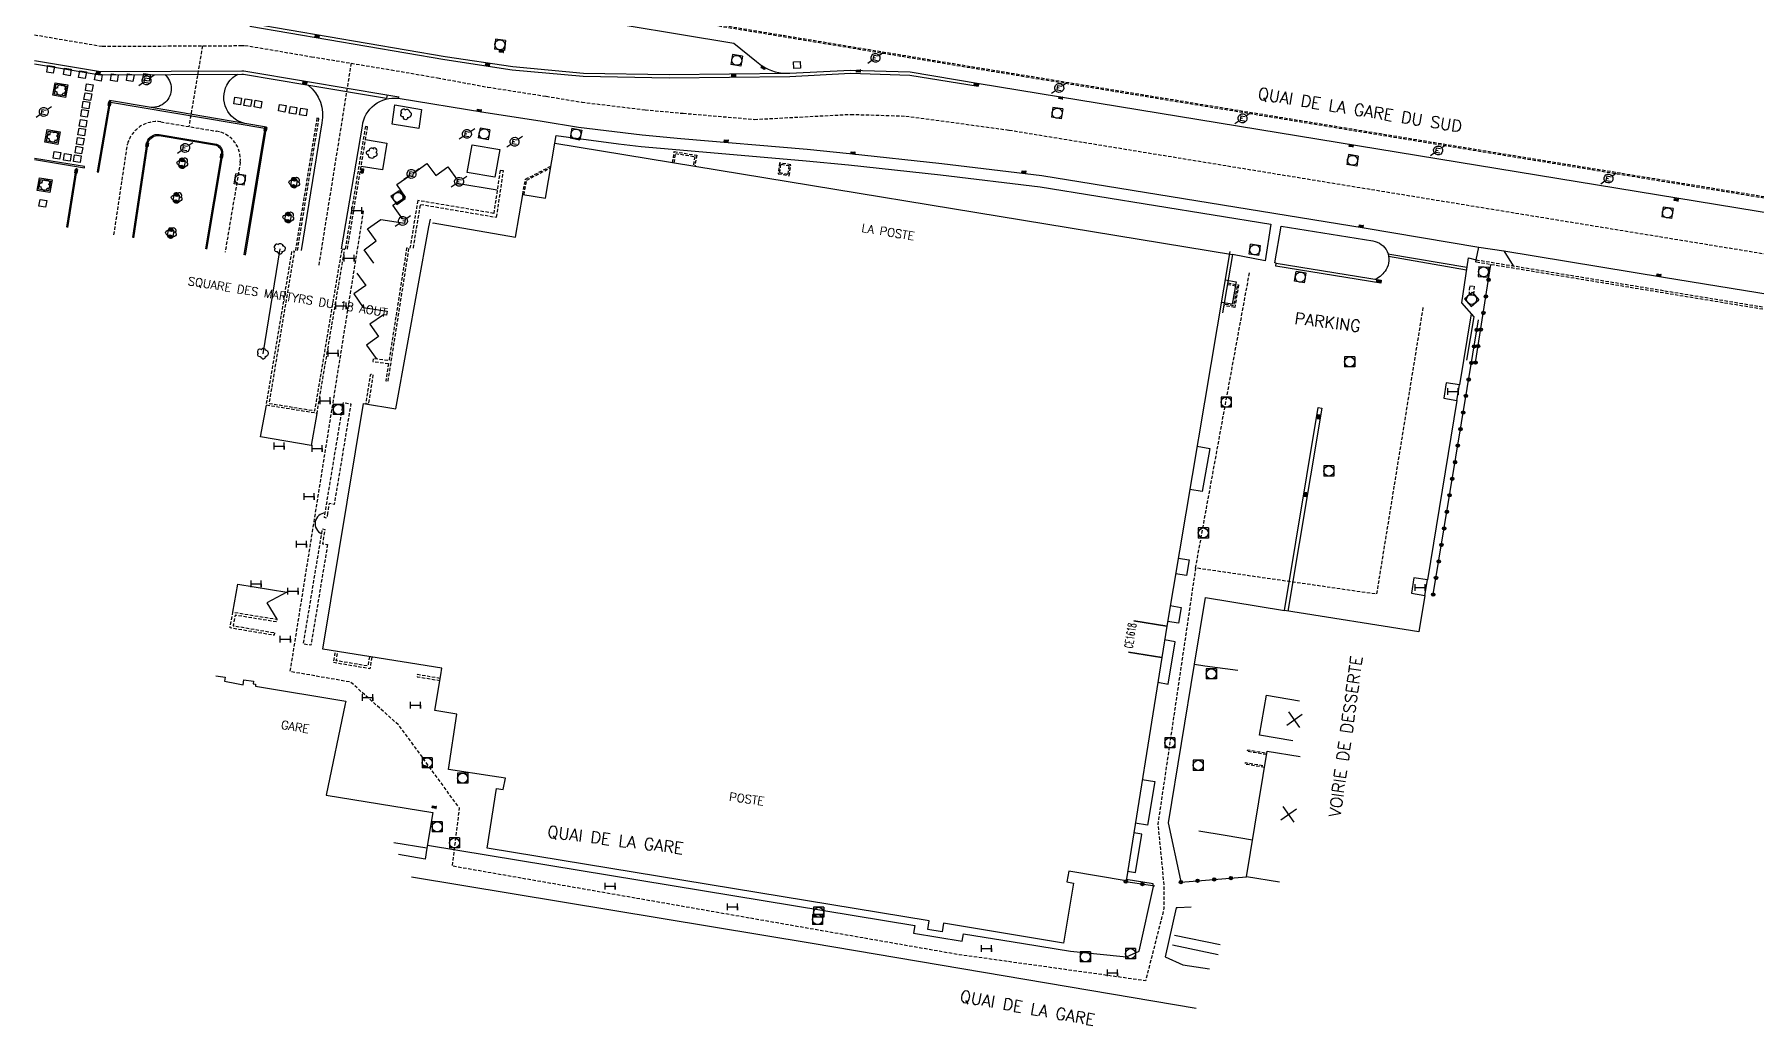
# Model space of a CAD drawing. Header units: millimetres. Extents: x 154999 to 156001, y 121000 to 122001.
# Drawn here: x 155000 to 155256.5, y 121490 to 121637.8 of the extents above; entities that cross this region are included whole.
import ezdxf
from ezdxf.enums import TextEntityAlignment as Align

# ---------------------------------------------------------------- set-up
doc = ezdxf.new("R2010")
doc.units = ezdxf.units.MM
doc.linetypes.add('DASHED', pattern=[0.75, 0.5, -0.25])
doc.layers.get('0').update_dxf_attribs({"linetype": 'CONTINUOUS'})
for name, color, linetype in [('W0001', 6, 'DASHED'), ('W0008', 7, 'CONTINUOUS'), ('W0017', 7, 'CONTINUOUS'), ('W0100', 7, 'CONTINUOUS'), ('W0112', 1, 'DASHED'), ('W0300', 7, 'CONTINUOUS'), ('W0302', 3, 'CONTINUOUS'), ('W0322', 7, 'CONTINUOUS'), ('W0334', 7, 'CONTINUOUS'), ('W0400', 7, 'CONTINUOUS'), ('W0420', 7, 'CONTINUOUS'), ('W0471', 7, 'CONTINUOUS'), ('W0700', 7, 'CONTINUOUS'), ('W0984', 7, 'CONTINUOUS'), ('W0989', 7, 'CONTINUOUS'), ('W0991', 7, 'CONTINUOUS'), ('W1474', 7, 'CONTINUOUS')]:
    doc.layers.add(name, color=color, linetype=linetype)
doc.styles.get("Standard").update_dxf_attribs({"font": 'romans.shx', "width": 0.85})

# ---------------------------------------------------------------- blocks, each defined once
blk = doc.blocks.new('T420')
for p, q in [((0.75, 0.75), (-0.75, 0.75)), ((-0.75, 0.75), (-0.75, -0.75)), ((0.75, 0.75), (0.75, -0.75)), ((0.75, -0.75), (-0.75, -0.75))]:
    blk.add_line(p, q)
blk.add_ellipse((0, 0), major_axis=(-0.53, 0.53), ratio=1, start_param=3.926991, end_param=10.210176)
blk = doc.blocks.new('T300')
for p, q in [((-0.8, 0.51), (-0.86, 0.34)), ((-0.86, 0.34), (-0.86, 0.17)), ((-0.86, 0.17), (-0.74, 0.06)), ((-0.69, 0.63), (-0.8, 0.51)), ((-0.8, -0.06), (-0.74, 0.06)), ((-0.74, 0.06), (-0.69, 0.11)), ((-0.57, 0.69), (-0.69, 0.63)), ((-0.46, 0.69), (-0.57, 0.69)), ((-0.29, 0.63), (-0.46, 0.69)), ((-0.29, 0.63), (-0.17, 0.74)), ((-0.23, 0.57), (-0.29, 0.63)), ((-0.17, 0.74), (-0.06, 0.8)), ((-0.06, 0.8), (0.06, 0.8)), ((0.06, 0.8), (0.23, 0.74)), ((0.23, 0.74), (0.34, 0.63)), ((0.34, 0.63), (0.4, 0.51)), ((0.46, 0.46), (0.34, 0.46)), ((0.4, 0.51), (0.4, 0.46)), ((0.57, 0.4), (0.46, 0.46)), ((0.57, 0.4), (0.69, 0.29)), ((0.69, 0.29), (0.74, 0.17)), ((0.74, 0.06), (0.69, -0.17)), ((0.74, 0.17), (0.74, 0.06)), ((-0.8, -0.17), (-0.8, -0.06)), ((-0.8, -0.23), (-0.8, -0.17)), ((-0.74, -0.34), (-0.8, -0.23)), ((-0.69, -0.4), (-0.74, -0.34)), ((-0.51, -0.46), (-0.69, -0.4)), ((-0.4, -0.46), (-0.51, -0.46)), ((-0.4, -0.46), (-0.34, -0.46)), ((-0.34, -0.46), (-0.34, -0.4)), ((-0.34, -0.51), (-0.34, -0.46)), ((-0.29, -0.63), (-0.34, -0.51)), ((-0.17, -0.74), (-0.29, -0.63)), ((-0.06, -0.8), (-0.17, -0.74)), ((0.06, -0.8), (-0.06, -0.8)), ((0.17, -0.74), (0.06, -0.8)), ((0.23, -0.69), (0.17, -0.74)), ((0.29, -0.46), (0.23, -0.46)), ((0.29, -0.63), (0.23, -0.69)), ((0.46, -0.4), (0.29, -0.46)), ((0.34, -0.51), (0.29, -0.63)), ((0.34, -0.51), (0.34, -0.46)), ((0.57, -0.34), (0.46, -0.4)), ((0.63, -0.29), (0.57, -0.34)), ((0.69, -0.17), (0.63, -0.29))]:
    blk.add_line(p, q)
blk = doc.blocks.new('T400')
for p, q in [((-0.15, 0.3), (0.15, 0.3)), ((-0.15, -0.25), (-0.15, 0.3)), ((-0.15, 0.15), (0.15, 0.15)), ((-0.15, 0), (0.15, 0)), ((0.15, 0.3), (0.15, -0.25)), ((-0.15, -0.15), (0.15, -0.15)), ((-0.15, -0.25), (-0.15, -0.3)), ((-0.15, -0.3), (0.15, -0.3)), ((0.15, -0.3), (0.15, -0.25))]:
    blk.add_line(p, q)
blk = doc.blocks.new('t322o')
at = {"color": 0, "linetype": 'Continuous'}
for radius in [0.25, 0.15]:
    blk.add_circle((0, 0), radius, dxfattribs=at)
blk = doc.blocks.new('t991o')
at = {"color": 0, "linetype": 'Continuous'}
for p, q in [((-1, 1), (1, -1)), ((-1, -1), (1, 1))]:
    blk.add_line(p, q, dxfattribs=at)
blk = doc.blocks.new('T471')
for p, q in [((-0.333334, 0.333334), (-0.333334, -0.333334)), ((-0.333334, 0.333334), (0.333334, 0.333334)), ((-0.333334, 0), (0, 0)), ((0.500001, 0.500001), (1.000002, 1.000002)), ((-0.500001, -0.500001), (-1.000002, -1.000002)), ((-0.333334, -0.333334), (0.333334, -0.333334))]:
    blk.add_line(p, q)
blk.add_ellipse((0, 0), major_axis=(0.471405, 0.471405), ratio=1, start_param=5.4977871438, end_param=11.780972451)
blk = doc.blocks.new('t112o')
at = {"color": 0, "linetype": 'Continuous'}
for p, q in [((-0.5, 0.5), (0.5, 0.5)), ((-0.5, -0.5), (-0.5, 0.5)), ((0.5, 0.5), (0.5, -0.5)), ((0.5, -0.5), (-0.5, -0.5))]:
    blk.add_line(p, q, dxfattribs=at)
blk = doc.blocks.new('T1474')
at = {"color": 0, "linetype": 'Continuous', "flags": 128}
for points in [[(-0.75, -0.5), (-0.75, 0.5)], [(-0.75, 0), (0.75, 0)], [(0.75, 0), (0.75, -0.5), (0.75, 0.5)]]:
    blk.add_lwpolyline(points, dxfattribs=at)

msp = doc.modelspace()

# ---------------------------------------------------------------- linework, layer by layer
at = {"layer": 'W0001'}
msp.add_lwpolyline([(155000, 121637.78), (155010.16, 121636.07), (155030.77, 121636.17), (155031.38, 121636.21), (155041.3, 121634.52), (155053.17, 121632.56), (155060.1, 121631.36), (155060.1, 121631.36), (155067.58, 121629.98), (155076.27, 121628.62), (155081.61, 121627.74), (155091.01, 121626.6), (155096.68, 121626.08), (155107.32, 121625.17), (155121.68, 121625.92), (155129.9, 121625.66), (155145.29, 121623.57), (155145.29, 121623.57), (155273.51, 121602.57)], dxfattribs=at)
at = {"layer": 'W0001', "flags": 128}
for points in [[(155025.04, 121636.14), (155023.03, 121624.1)], [(155047.2, 121633.54), (155042.35, 121603.22)], [(155206.96, 121597.1), (155200.04, 121554.36), (155173.07, 121558.26), (155167.45, 121520.06), (155168.36, 121510.81), (155168.36, 121507.47), (155165.62, 121496.71), (155137.83, 121500.59), (155062.3, 121513.8), (155063.36, 121522.44), (155054.42, 121534.72), (155047.14, 121541.24), (155038.13, 121542.82), (155049.08, 121611.56)], [(155173.07, 121558.26), (155181.13, 121602.4)]]:
    msp.add_lwpolyline(points, dxfattribs=at)
at = {"layer": 'W0001'}
msp.add_lwpolyline([(155011.86, 121607.97), (155013.87, 121621.46, -0.384875), (155018.86, 121624.79), (155027.16, 121623.41, -0.395806), (155030.68, 121618.77), (155028.42, 121605.39)], format="xyb", dxfattribs=at)
at = {"layer": 'W0008'}
for points in [[(155032.12, 121639.06), (155061.15, 121634.11), (155071.23, 121632.58), (155081.79, 121631.61), (155094.6, 121631.38), (155112.62, 121631.57), (155121.62, 121632.05), (155130.49, 121631.76), (155140.69, 121630.1), (155140.8, 121630.51), (155274.51, 121608.61)], [(155000, 121633.96), (155009.85, 121632.31), (155030.92, 121632.41), (155031.2, 121632.43), (155040.68, 121630.81), (155052.54, 121628.85), (155054.34, 121628.53), (155054.23, 121628.31), (155066.99, 121626.26), (155075.67, 121624.9), (155081.08, 121624.02), (155090.61, 121622.86), (155096.35, 121622.33), (155115.19, 121620.72), (155121.51, 121620.1), (155135.26, 121618.6), (155150.15, 121616.81), (155198.19, 121609.01), (155215.27, 121606.13), (155219.01, 121605.57), (155242.83, 121601.66), (155277.07, 121596.05)]]:
    msp.add_lwpolyline(points, dxfattribs=at)
at = {"layer": 'W0008', "flags": 128}
for points in [[(155177.46, 121601.22), (155179.1, 121600.94), (155178.52, 121597.6), (155176.9, 121597.87)], [(155214.17, 121596.17), (155212.4, 121585.58), (155210.44, 121585.88), (155210.07, 121583.61), (155212.02, 121583.25), (155207.64, 121556.5), (155205.63, 121556.8), (155205.24, 121554.5), (155207.23, 121554.17), (155206.33, 121548.74), (155186.33, 121551.92), (155191.37, 121582.19), (155191.87, 121582.1), (155186.83, 121551.84)], [(155212.02, 121583.25), (155212.4, 121585.58)], [(155173.3, 121576.42), (155175.2, 121576.1), (155174.07, 121569.66), (155172.22, 121569.97)], [(155170.5, 121559.74), (155172.1, 121559.47), (155171.7, 121557.13), (155170.1, 121557.39)], [(155207.23, 121554.17), (155207.64, 121556.5)], [(155170.9, 121511.73), (155169.06, 121520.28), (155172.93, 121543.9), (155174.56, 121553.87), (155186.33, 121551.92)], [(155169.31, 121552.67), (155170.92, 121552.4), (155170.51, 121550.02), (155168.91, 121550.29)], [(155058.59, 121516.93), (155131.23, 121504.95), (155131.05, 121503.79), (155138.28, 121502.6), (155138.46, 121503.73), (155147.43, 121502.27), (155154.41, 121501.13), (155162.77, 121500.27), (155164.66, 121501.1), (155166.81, 121510.79), (155166.74, 121511.16), (155162.74, 121511.82)], [(155172.44, 121507.68), (155170.36, 121507.57), (155170.18, 121507.61), (155168.53, 121500.3)]]:
    msp.add_lwpolyline(points, dxfattribs=at)
at = {"layer": 'W0017', "flags": 128}
for points in [[(155048.08, 121602.25), (155049.39, 121600.41), (155047.59, 121599.13), (155049.02, 121597.13), (155051.61, 121596.72), (155052.6, 121596.57), (155052.46, 121595.95), (155052.04, 121596.03), (155050.01, 121594.62), (155051.3, 121592.8), (155049.5, 121591.51), (155050.93, 121589.53)], [(155042.07, 121581.33), (155041.27, 121576.55), (155033.71, 121577.84), (155034.57, 121582.54)], [(155029.58, 121551.69), (155030.32, 121555.84), (155037.6, 121554.64), (155034.65, 121553.07), (155036.15, 121550.62)], [(155167.44, 121541.22), (155169.01, 121540.96), (155170.05, 121547.28), (155168.46, 121547.54)], [(155172.93, 121543.9), (155174.43, 121543.7), (155179.39, 121543.05)], [(155165.13, 121526.74), (155167, 121526.42), (155165.89, 121519.93), (155164.09, 121520.23)], [(155162.95, 121513.07), (155164.12, 121512.88), (155165.07, 121518.59), (155163.86, 121518.79)], [(155173.56, 121519.09), (155177.5, 121518.43), (155181.56, 121517.74)], [(155058.51, 121516.46), (155058.22, 121514.86), (155054.28, 121515.56)], [(155056.2, 121512.23), (155115.93, 121502.33), (155173.14, 121492.63)], [(155168.53, 121500.3), (155171.19, 121499.08), (155175.16, 121498.47)]]:
    msp.add_lwpolyline(points, dxfattribs=at)
msp.add_lwpolyline([(155043.35, 121566.48, 0.169366), (155042.37, 121566.08, 0.169366), (155041.85, 121565.16, 0.172646), (155042.02, 121564.09, 0.172646), (155042.83, 121563.38)], format="xyb", dxfattribs=at)
at = {"layer": 'W0100'}
msp.add_lwpolyline([(155059.43, 121609.66), (155059.44, 121609.75), (155071.72, 121607.6), (155072.78, 121613.96), (155076.16, 121613.4), (155077.55, 121621.61), (155178.6, 121605), (155177.11, 121596.34)], dxfattribs=at)
at = {"layer": 'W0100', "flags": 128}
for points in [[(155178.18, 121605.49), (155168.79, 121549.57), (155163.86, 121550.38), (155168.79, 121549.57), (155168.03, 121544.91), (155162.72, 121511.62), (155154.19, 121513.06), (155153.88, 121511.44), (155154.86, 121511.28), (155153.38, 121502.34), (155135.51, 121505.28), (155135.32, 121504.03), (155133.16, 121504.36), (155133.35, 121505.64), (155067.49, 121516.49), (155068.89, 121525.4), (155069.88, 121525.24), (155070.22, 121526.92), (155068.25, 121527.22), (155061.71, 121528.23), (155062.98, 121536.46), (155059.69, 121537.01), (155060.58, 121542.33), (155060.74, 121543.32), (155043, 121546.14), (155049.04, 121582.8), (155053.88, 121582), (155058.81, 121609.16), (155059.02, 121610.29)], [(155027.05, 121542.19), (155028.41, 121541.97), (155028.32, 121541.38), (155030.11, 121541.05), (155031.09, 121540.86), (155031.22, 121541.61), (155032.65, 121541.41), (155032.61, 121541.01), (155032.97, 121540.93), (155032.95, 121540.63), (155046.41, 121538.41), (155046.33, 121538.01), (155043.47, 121524.38), (155059.37, 121521.79), (155058.51, 121516.46), (155053.58, 121517.29)], [(155187.55, 121532.51), (155182.62, 121533.35), (155183.63, 121539.31), (155188.56, 121538.48)], [(155185.6, 121511.41), (155180.66, 121512.21), (155183.72, 121530.97), (155188.66, 121530.17)]]:
    msp.add_lwpolyline(points, dxfattribs=at)
msp.add_lwpolyline([(155168.03, 121544.91), (155163.09, 121545.7)], close=True, dxfattribs=at)
at = {"layer": 'W0112'}
msp.add_lwpolyline([(155000, 121658.24), (155000.22, 121658.2), (155000.19, 121657.77, 0.381671), (155001.06, 121656.69), (155001.72, 121656.58), (155001.72, 121656.5), (155028.01, 121651.68), (155032.46, 121650.85), (155032.46, 121650.85), (155139.68, 121633.05), (155275.81, 121610.71), (155279.96, 121610.01), (155291.96, 121607.98), (155308.5, 121604.33), (155312.24, 121603.42), (155326.35, 121599.68), (155340.47, 121595.43), (155351.74, 121591.6), (155365.44, 121586.15), (155377.51, 121581.2), (155391.59, 121575.4)], format="xyb", dxfattribs=at)
for points in [[(155032.44, 121650.66), (155139.65, 121632.87), (155275.77, 121610.52)], [(155039.21, 121605.61), (155042.41, 121625.29), (155042.1, 121625.34), (155038.89, 121605.6)], [(155046.65, 121605.8), (155049.67, 121624.08), (155049.33, 121624.13), (155046.31, 121605.81)], [(155095.11, 121618.72), (155095.38, 121620.36), (155098.71, 121619.83), (155098.44, 121618.17)], [(155095.35, 121618.68), (155095.58, 121620.08), (155098.43, 121619.62), (155098.2, 121618.21)], [(155056.48, 121605.96), (155057.55, 121612.5), (155068.89, 121610.57), (155069.91, 121617.48), (155069.41, 121617.55), (155068.47, 121611.15), (155057.14, 121613.08), (155055.97, 121605.96)], [(155072.78, 121613.96), (155073.21, 121616.25), (155076.97, 121618.2)], [(155072.98, 121613.93), (155073.39, 121616.12), (155076.93, 121617.95)], [(155177.87, 121600.78), (155179.49, 121600.48), (155178.91, 121597.14), (155177.29, 121597.4)], [(155177.84, 121600.57), (155179.25, 121600.31), (155178.74, 121597.37), (155177.33, 121597.6)]]:
    msp.add_lwpolyline(points, dxfattribs=at)
for points in [[(155112.73, 121618.38), (155111.06, 121618.69), (155110.85, 121617.07), (155112.52, 121616.76)], [(155112.52, 121618.22), (155111.23, 121618.46), (155111.06, 121617.23), (155112.35, 121616.99)], [(155262.05, 121596.12), (155214.86, 121603.88), (155214.92, 121604.23), (155262.11, 121596.47)], [(155213.84, 121598.95), (155213.97, 121600.33), (155214.62, 121600.28), (155214.49, 121598.9)]]:
    msp.add_lwpolyline(points, close=True, dxfattribs=at)
at = {"layer": 'W0112', "flags": 128}
for points in [[(155045.87, 121605.87), (155046.2, 121605.81), (155042.07, 121581.33), (155034.57, 121582.54), (155038.41, 121605.58), (155038.74, 121605.53), (155034.96, 121582.82), (155041.8, 121581.72)], [(155049.78, 121582.68), (155049.43, 121582.74), (155050.12, 121587.19), (155050.47, 121587.13)], [(155043.7, 121566.42), (155043.57, 121565.71), (155043.22, 121565.78), (155043.35, 121566.48), (155043.57, 121567.92), (155046.05, 121582.93), (155047.16, 121582.74), (155044.68, 121567.74), (155043.92, 121567.87)], [(155043.69, 121561.77), (155041.21, 121546.74), (155040.1, 121546.93), (155042.58, 121561.95), (155042.94, 121564.09), (155043.29, 121564.03), (155042.93, 121561.89)], [(155035.78, 121548.62), (155035.71, 121548.23), (155029.16, 121549.33), (155029.58, 121551.69), (155036.15, 121550.62), (155036.09, 121550.22), (155029.91, 121551.23), (155029.63, 121549.66)]]:
    msp.add_lwpolyline(points, close=True, dxfattribs=at)
for points in [[(155052.77, 121588.76), (155052.36, 121586.18), (155052.72, 121586.12), (155055.83, 121605.91), (155055.48, 121605.96), (155052.84, 121589.18), (155050.49, 121589.5), (155050.43, 121589.07), (155052.77, 121588.76)], [(155050.28, 121544.98), (155049.99, 121543.24), (155044.59, 121544.15), (155044.87, 121545.84)], [(155049.93, 121545.04), (155049.7, 121543.65), (155045, 121544.44), (155045.22, 121545.79)], [(155060.49, 121541.8), (155057.08, 121542.37), (155057.03, 121542.06), (155060.44, 121541.49)], [(155183.64, 121530.44), (155180.8, 121530.9), (155180.84, 121531.14), (155183.68, 121530.68)], [(155183.33, 121528.53), (155180.47, 121529), (155180.53, 121529.24), (155183.37, 121528.78)]]:
    msp.add_lwpolyline(points, dxfattribs=at)
at = {"layer": 'W0302', "flags": 128}
msp.add_lwpolyline([(155034.1, 121590.23), (155036.61, 121605.87)], dxfattribs=at)
at = {"layer": 'W0322'}
for points in [[(155022.38, 121618), (155021.52, 121618.17)], [(155021.63, 121619.15), (155022.52, 121619.02)], [(155039.05, 121615.11), (155038.19, 121615.27)], [(155038.31, 121616.26), (155039.2, 121616.12)], [(155021.52, 121612.84), (155020.67, 121613.01)], [(155020.78, 121613.99), (155021.67, 121613.86)], [(155038.18, 121609.92), (155037.32, 121610.08)], [(155037.43, 121611.07), (155038.32, 121610.93)], [(155020.67, 121607.6), (155019.81, 121607.76)], [(155019.93, 121608.75), (155020.82, 121608.61)], [(155214.81, 121588.89), (155217.09, 121603.51)]]:
    msp.add_lwpolyline(points, dxfattribs=at)
at = {"layer": 'W0322', "flags": 128}
for points in [[(155208.51, 121554.31), (155215.24, 121595.28)], [(155170.88, 121511.43), (155180.66, 121512.21)], [(155162.67, 121511.49), (155165.99, 121511.02), (155166.98, 121510.88)]]:
    msp.add_lwpolyline(points, dxfattribs=at)
at = {"layer": 'W0334'}
for points in [[(155032.57, 121650.64), (155032.26, 121648.53), (155104.26, 121636.55), (155107.64, 121633.79), (155108.39, 121633.2, 0.164359), (155112.61, 121632.05), (155112.61, 121632.05), (155121.62, 121632.53), (155130.53, 121632.24), (155140.8, 121630.51)], [(155019.42, 121631.85, -0.217573), (155020.39, 121629.79, -0.440657), (155017.39, 121626.96), (155011.19, 121627.97), (155009.35, 121617.34), (155009.53, 121617.31), (155011.34, 121627.73), (155034.36, 121623.87), (155031.22, 121604.96)], [(155031.44, 121604.92), (155034.45, 121623.06), (155034.61, 121624.02), (155031.38, 121624.57, -0.499909), (155028.69, 121630.29, -0.150688), (155030.3, 121631.9)], [(155040.81, 121630.27, -0.283285), (155042.84, 121624.65), (155039.75, 121605.63)], [(155045.78, 121605.86), (155048.89, 121624.17, -0.418641), (155054.23, 121628.31)], [(155014.68, 121607.53), (155016.8, 121621.79, -0.363097), (155018.6, 121622.92), (155026.86, 121621.54, -0.38227), (155028.05, 121620.04), (155025.65, 121605.82)], [(155014.84, 121607.51), (155016.96, 121621.75, -0.360086), (155018.57, 121622.75), (155026.84, 121621.38, -0.380322), (155027.89, 121620.06), (155025.49, 121605.85)], [(155185.09, 121603.73), (155184.88, 121603.77), (155185.83, 121609.23), (155199.48, 121607.05, -0.53903), (155201.47, 121602.77, -0.139679), (155199.88, 121601.32)]]:
    msp.add_lwpolyline(points, format="xyb", dxfattribs=at)
at = {"layer": 'W0334', "flags": 128}
for points in [[(155000, 121641.29), (155010.99, 121639.43), (155032.16, 121639.53), (155061.23, 121634.57), (155071.29, 121633.05), (155081.82, 121632.08), (155094.6, 121631.85), (155112.61, 121632.05)], [(155000, 121633.45), (155009.81, 121631.8), (155030.94, 121631.9), (155031.17, 121631.92), (155040.6, 121630.31), (155052.46, 121628.35), (155052.46, 121628.35)], [(155031.38, 121624.57), (155017.39, 121626.96)]]:
    msp.add_lwpolyline(points, dxfattribs=at)
at = {"layer": 'W0334'}
for points in [[(155004.63, 121628.43), (155002.73, 121628.76), (155003.09, 121630.64), (155004.99, 121630.31)], [(155004.47, 121628.67), (155002.97, 121628.93), (155003.25, 121630.4), (155004.75, 121630.14)], [(155057.29, 121623.83), (155053.3, 121624.45), (155053.72, 121627.33), (155057.68, 121626.63)], [(155003.47, 121621.43), (155001.57, 121621.76), (155001.92, 121623.64), (155003.83, 121623.31)], [(155003.31, 121621.67), (155001.81, 121621.93), (155002.09, 121623.4), (155003.59, 121623.14)], [(155064.52, 121617.27), (155065.23, 121621.38), (155069.35, 121620.67), (155068.64, 121616.56)], [(155021.53, 121618.3), (155021.67, 121619.04), (155022.47, 121618.9), (155022.32, 121618.13)], [(155002.29, 121614.25), (155000.39, 121614.58), (155000.74, 121616.46), (155002.65, 121616.13)], [(155002.12, 121614.49), (155000.63, 121614.75), (155000.91, 121616.22), (155002.4, 121615.96)], [(155038.2, 121615.41), (155038.35, 121616.15), (155039.15, 121616.01), (155039, 121615.23)], [(155020.67, 121613.14), (155020.82, 121613.88), (155021.62, 121613.74), (155021.47, 121612.97)], [(155037.33, 121610.22), (155037.48, 121610.96), (155038.28, 121610.82), (155038.12, 121610.04)], [(155019.82, 121607.9), (155019.97, 121608.64), (155020.77, 121608.5), (155020.62, 121607.73)], [(155185.04, 121603.29), (155185.09, 121603.73), (155200.74, 121601.18), (155200.69, 121600.74)]]:
    msp.add_lwpolyline(points, close=True, dxfattribs=at)
for points in [[(155052.56, 121628.83), (155052.46, 121628.34)], [(155077.55, 121621.61), (155077.77, 121622.78), (155087.07, 121621.51), (155090.43, 121621.15), (155096.19, 121620.62), (155115.03, 121619.01), (155121.33, 121618.4), (155135.06, 121616.9), (155149.91, 121615.11), (155184.3, 121609.52), (155183.43, 121604.06), (155178.6, 121605)], [(155049.35, 121622.15), (155052.52, 121621.63), (155051.86, 121617.67), (155048.69, 121618.15)], [(155000, 121619.19), (155007.44, 121617.95), (155007.47, 121618.12), (155000, 121619.36)], [(155004.98, 121609.04), (155006.39, 121617.78), (155006.16, 121617.82), (155004.76, 121609.08)], [(155050.58, 121603.75), (155049.14, 121605.72), (155050.93, 121607.04), (155049.66, 121608.84), (155051.65, 121610.24), (155055.23, 121609.69), (155055.32, 121610.28), (155054.86, 121610.35), (155053.43, 121612.36), (155055.3, 121613.57), (155054, 121615.45), (155055.98, 121616.81), (155056.42, 121616.68), (155056.52, 121617.15), (155058.5, 121618.58), (155059.82, 121616.81), (155061.63, 121618.11), (155063.08, 121616.1), (155062.98, 121615.68), (155068.99, 121614.68)], [(155201.74, 121605.14), (155213.53, 121603.12)], [(155201.84, 121604.75), (155213.47, 121602.75)], [(155213.52, 121589.28), (155214.59, 121595.71), (155212.75, 121597.81), (155213.73, 121604.52), (155214.92, 121604.23), (155215.27, 121606.13)], [(155219.01, 121605.57), (155220.39, 121603.33)]]:
    msp.add_lwpolyline(points, dxfattribs=at)
at = {"layer": 'W0700', "flags": 128}
for points in [[(155169.64, 121502.06), (155176.46, 121500.64)], [(155169.95, 121503.53), (155176.76, 121502.1)]]:
    msp.add_lwpolyline(points, dxfattribs=at)

# ---------------------------------------------------------------- block references
at = {"layer": 'W0112'}
for p, rotation in [((155002.41, 121632.64), 170.161372252092), ((155004.91, 121632.25), 170.161372252092), ((155113.67, 121633.28), 2.115609723371261), ((155007.17, 121631.83), 170.161372252092), ((155008.17, 121629.91), 350.4472947374721), ((155009.54, 121631.46), 170.161372252092), ((155011.91, 121631.38), 350.4472947374721), ((155014.28, 121631.4), 350.4472947374721), ((155016.71, 121631.44), 350.4472947374721), ((155007.7, 121627.32), 350.4472947374721), ((155007.96, 121628.57), 350.4472947374721), ((155030.28, 121627.92), 80.74736669617751), ((155031.81, 121627.67), 80.74736669617751), ((155033.31, 121627.44), 80.74736669617751), ((155007.26, 121624.58), 350.4472947374721), ((155007.47, 121626.06), 350.4472947374721), ((155036.93, 121626.84), 80.74736669617751), ((155038.56, 121626.53), 80.74736669617751), ((155040.1, 121626.28), 80.74736669617751), ((155006.83, 121621.9), 350.4472947374721), ((155007.06, 121623.3), 350.4472947374721), ((155003.35, 121619.81), 350.4472947374721), ((155004.9, 121619.52), 350.4472947374721), ((155006.4, 121619.31), 350.4472947374721), ((155006.63, 121620.59), 350.4472947374721), ((155001.25, 121612.66), 350.4472947374721)]:
    msp.add_blockref('t112o', p, dxfattribs=dict(at, rotation=rotation))
at = {"layer": 'W0300'}
for p, rotation in [((155003.86, 121629.51), 260.959246260909), ((155055.42, 121625.91), 349.978803789181), ((155002.7, 121622.51), 260.959246260909), ((155050.28, 121620.1), 258.076655373924), ((155022.04, 121618.59), 258.760189658246), ((155001.52, 121615.32), 260.959246260909), ((155038.72, 121615.69), 258.760189658246), ((155021.19, 121613.43), 258.760189658246), ((155037.84, 121610.5), 258.760189658246), ((155020.34, 121608.18), 258.760189658246)]:
    msp.add_blockref('T300', p, dxfattribs=dict(at, rotation=rotation))
for p in [(155036.61, 121605.87), (155034.1, 121590.23)]:
    msp.add_blockref('T300', p, dxfattribs=at)
at = {"layer": 'W0322'}
for p, rotation in [((155021.95, 121618.08), 169.26287779935), ((155022.07, 121619.08), 351.2567462021379), ((155038.62, 121615.19), 169.26287779935), ((155038.75, 121616.19), 351.2567462021379), ((155021.1, 121612.92), 169.26287779935), ((155021.22, 121613.92), 351.2567462021379), ((155037.75, 121610), 169.26287779935), ((155037.88, 121611), 351.2567462021379), ((155020.24, 121607.68), 169.26287779935), ((155020.37, 121608.68), 351.2567462021379), ((155216.74, 121601.24), 81.10796584236779), ((155216.35, 121598.77), 81.10796584236779), ((155215.97, 121596.3), 81.10796584236779), ((155214.59, 121591.32), 80.67172834617581), ((155214.99, 121593.78), 80.67172834617581), ((155215.19, 121591.36), 81.10796584236779), ((155215.58, 121593.83), 81.10796584236779), ((155214.18, 121588.85), 80.67172834617581), ((155214.81, 121588.89), 81.10796584236779), ((155213.78, 121586.38), 80.67172834617581), ((155213.37, 121583.92), 80.67172834617581), ((155212.97, 121581.45), 80.67172834617581), ((155212.56, 121578.98), 80.67172834617581), ((155212.16, 121576.52), 80.67172834617581), ((155211.75, 121574.05), 80.67172834617581), ((155211.34, 121571.58), 80.67172834617581), ((155210.94, 121569.12), 80.67172834617581), ((155210.53, 121566.65), 80.67172834617581), ((155210.13, 121564.18), 80.67172834617581), ((155209.72, 121561.71), 80.67172834617581), ((155209.32, 121559.25), 80.67172834617581), ((155208.91, 121556.78), 80.67172834617581), ((155208.51, 121554.31), 80.67172834617581), ((155175.86, 121511.83), 4.550957601192184), ((155178.35, 121512.03), 4.550957601192184), ((155162.67, 121511.49), 352.059083100656), ((155165.14, 121511.14), 352.059083100656), ((155170.88, 121511.43), 4.550957601192184), ((155173.37, 121511.63), 4.550957601192184)]:
    msp.add_blockref('t322o', p, dxfattribs=dict(at, rotation=rotation))
at = {"layer": 'W0400'}
for p, rotation in [((155042.17, 121637.58), 83.12578989239299), ((155069.62, 121635.33), 83.12578989239299), ((155067.55, 121633.33), 81.371079055309), ((155108.61, 121632.89), 239.8632629852069), ((155009.55, 121632.15), 80.44729473747203), ((155040.35, 121630.63), 80.30416883089305), ((155104.24, 121631.7), 88.95211063860302), ((155122.84, 121632.39), 93.0072061399559), ((155140.4, 121630.36), 81.02556333539827), ((155011.21, 121627.51), 170.1838940263328), ((155152.99, 121628.38), 80.69851767315592), ((155066.31, 121626.49), 80.86535467220004), ((155034.43, 121623.71), 350.565503955264), ((155016.82, 121621.38), 171.5270097867404), ((155027.91, 121619.7), 170.1819994402884), ((155103.14, 121621.94), 86.1968178030609), ((155122.04, 121620.15), 84.466636673801), ((155196.3, 121621.24), 80.69851767315592), ((155006.21, 121617.41), 351.1195411645135), ((155048.89, 121617.5), 355.0197489916572), ((155147.5, 121617.31), 83.12578989239299), ((155244.72, 121613.18), 80.69851767315592), ((155197.78, 121609.25), 80.779080128665), ((155242.14, 121601.95), 80.67604466136301), ((155200.37, 121601.02), 82.62478699381103), ((155191.4, 121580.85), 349.8869649263294), ((155189.48, 121569.18), 170.6569873100711), ((155058.22, 121528.65), 258.1346728942985), ((155059.61, 121522.61), 80.02684461168487)]:
    msp.add_blockref('T400', p, dxfattribs=dict(at, rotation=rotation))
at = {"layer": 'W0420'}
for p, rotation in [((155069.39, 121636.29), 353.125789892393), ((155104.68, 121633.98), 351.473252412296), ((155152.44, 121626.1), 350.6985176731559), ((155067.03, 121623.01), 350.173552819035), ((155080.72, 121622.99), 79.12133406635441), ((155196.47, 121619.06), 350.6985176731559), ((155030.66, 121616.2), 260.5655039552641), ((155054.19, 121613.53), 125.528214610411), ((155243.41, 121611.24), 350.6985176731559), ((155181.9, 121605.71), 260.976029533221), ((155188.69, 121601.64), 260.260951880268), ((155215.99, 121602.43), 84.7774431952831), ((155214.22, 121598.33), 131.19829442849)]:
    msp.add_blockref('T420', p, dxfattribs=dict(at, rotation=rotation))
for p in [(155196.04, 121589), (155045.3, 121581.9), (155177.63, 121583), (155192.94, 121572.73), (155174.23, 121563.49), (155175.42, 121542.49), (155169.25, 121532.2), (155058.53, 121529.21), (155063.83, 121526.92), (155173.47, 121528.84), (155060.05, 121519.66), (155062.6, 121517.26), (155116.89, 121506.92), (155116.74, 121505.85), (155156.64, 121500.28), (155163.39, 121500.75)]:
    msp.add_blockref('T420', p, dxfattribs=at)
at = {"layer": 'W0471'}
for p, rotation in [((155125.37, 121634.35), 350.5758725170571), ((155016.71, 121630.99), 350.4472947374721), ((155152.76, 121629.86), 350.6985176731559), ((155001.39, 121626.28), 350.4472947374721), ((155180.08, 121625.33), 350.6985176731559), ((155064.47, 121623.01), 349.978803789181), ((155071.57, 121621.84), 350.173552819035), ((155022.46, 121620.91), 351.2567462021379), ((155209.22, 121620.54), 350.6985176731559), ((155056.21, 121617.03), 350.540491276224), ((155234.63, 121616.35), 350.6985176731559), ((155063.29, 121615.87), 350.540491276224), ((155054.93, 121610.02), 171.243578033752)]:
    msp.add_blockref('T471', p, dxfattribs=dict(at, rotation=rotation))
at = {"layer": 'W0991'}
for p, rotation in [((155187.81, 121535.65), 80.44200663516372), ((155186.96, 121521.52), 80.3024651165827)]:
    msp.add_blockref('t991o', p, dxfattribs=dict(at, rotation=rotation))
at = {"layer": 'W1474'}
for p in [(155048.06, 121611.58), (155046.92, 121604.48), (155045.7, 121597.36), (155044.53, 121590.29), (155211.44, 121584.57), (155043.34, 121583.22), (155036.47, 121576.46), (155042.16, 121576.08), (155040.97, 121568.94), (155039.8, 121561.84), (155033.06, 121555.92), (155206.53, 121555.35), (155038.54, 121554.82), (155037.4, 121547.66), (155049.67, 121538.95), (155056.8, 121537.79), (155085.82, 121510.8), (155104.04, 121507.73), (155141.91, 121501.5), (155160.68, 121497.91)]:
    msp.add_blockref('T1474', p, dxfattribs=at)

# ---------------------------------------------------------------- texts
at = {"layer": 'W0984'}
for s, rotation, p in [('LA POSTE', 350.6684, (155127.24, 121608.38)), ('SQUARE DES MARTYRS DU 18 AOUT', 350.8904, (155037.73, 121598.66)), ('GARE', 350.6312, (155038.87, 121534.58)), ('POSTE', 352.2009, (155106.18, 121523.83))]:
    msp.add_text(s, height=1.25, rotation=rotation, dxfattribs=at).set_placement(p, align=Align.MIDDLE)
at = {"layer": 'W0984', "width": 0.5}
msp.add_text('CE1618', height=1.25, rotation=80.7684, dxfattribs=at).set_placement((155163.36, 121548.18), align=Align.MIDDLE)
at = {"layer": 'W0989'}
for s, rotation, p in [('QUAI DE LA GARE DU SUD', 350.6985, (155197.56, 121626.49)), ('PARKING', 352.8944, (155192.75, 121594.93)), ('VOIRIE DE DESSERTE ', 82.0763, (155195.53, 121533.74)), ('QUAI DE LA GARE', 352.8944, (155086.6, 121517.63)), ('QUAI DE LA GARE', 349.8208, (155148.01, 121492.58))]:
    msp.add_text(s, height=1.75, rotation=rotation, dxfattribs=at).set_placement(p, align=Align.MIDDLE)

doc.saveas('drawing.dxf')
